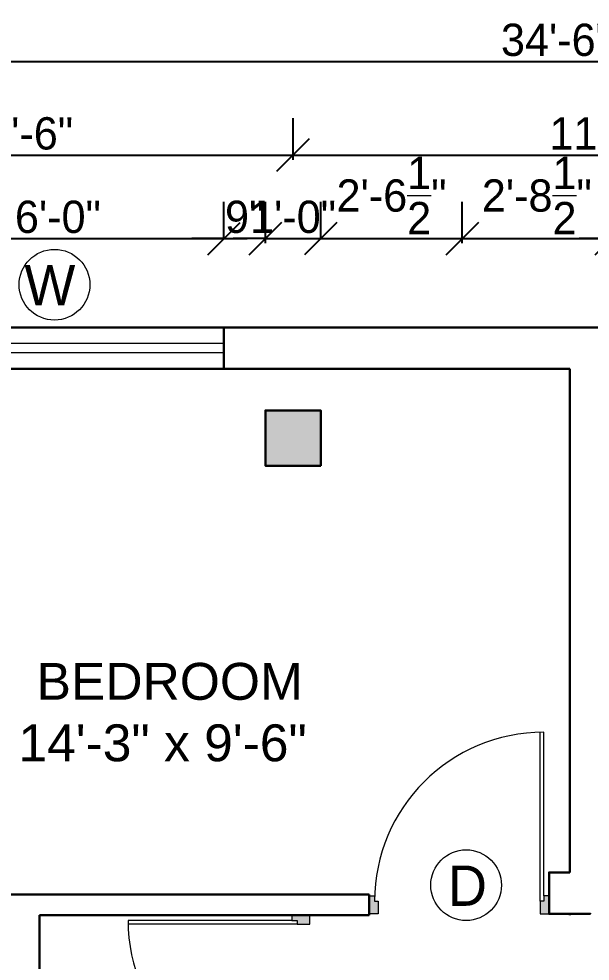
# Model space of a CAD drawing. Header units: inches. Extents: x 28835 to 36795, y -18828 to -9750.
# Drawn here: x 36393.5 to 36517.3, y -13500.7 to -13296.3 of the extents above; entities that cross this region are included whole.
import ezdxf

# ---------------------------------------------------------------- set-up
doc = ezdxf.new("R2010")
doc.units = ezdxf.units.IN
doc.header["$LTSCALE"] = 12
doc.header["$MEASUREMENT"] = 0
doc.layers.add('06. Text', color=114, linetype='Continuous')
for name, color, linetype, lineweight in [('colum', 250, 'Continuous', 30), ('dimention', 5, 'Continuous', 9), ('Ha2', 31, 'Continuous', 0), ('N_DOOR', 32, 'Continuous', 13), ('Text', 7, 'Continuous', 5), ('Wall', 1, 'Continuous', 30), ('window', 6, 'Continuous', 9)]:
    doc.layers.add(name, color=color, linetype=linetype, lineweight=lineweight)
doc.styles.add('Bijay', font='', dxfattribs={"height": 8})
doc.styles.add('KBS', font='GOTHIC.TTF')
doc.styles.add('Times', font='GOTHIC.TTF')
doc.styles.get('Bijay').set_extended_font_data('Serifa BT')
doc.dimstyles.new('D75', dxfattribs={"dimtxt": 7, "dimasz": 7, "dimexe": 8, "dimexo": 24, "dimgap": 1, "dimtad": 1, "dimdec": 1, "dimzin": 3, "dimdsep": 46, "dimlunit": 4, "dimtxsty": 'Times', "dimblk": 'OBLIQUE', "dimcen": 0, "dimdle": 5, "dimaunit": 1, "dimadec": 3, "dimazin": 0, "dimtfac": 1, "dimtdec": 1, "dimtix": 1, "dimtofl": 0, "dimtmove": 1, "dimatfit": 0, "dimldrblk": 'OBLIQUE', "dimfxl": 1, "dimfxlon": 1, "dimtolj": 1, "dimtzin": 0, "dimarcsym": 0})

# ---------------------------------------------------------------- blocks, each defined once
blk = doc.blocks.new('D1000')
at = {"linetype": 'Continuous'}
for points in [[(30, 50), (30, 20), (50, 20), (50, -50), (0, -50), (0, 50)], [(970, 50), (970, 20), (950, 20), (950, -50), (1000, -50), (1000, 50)]]:
    blk.add_hatch(color=256, dxfattribs=at).paths.add_polyline_path(points)
at = {"color": 0, "linetype": 'Continuous'}
for p, q in [((950, 20), (950, 959.8)), ((970, 50), (970, 960))]:
    blk.add_line(p, q, dxfattribs=at)
at = {"linetype": 'Continuous'}
for points in [[(30, 50), (30, 20), (50, 20), (50, -50), (0, -50), (0, 50)], [(970, 50), (970, 20), (950, 20), (950, -50), (1000, -50), (1000, 50)]]:
    blk.add_lwpolyline(points, close=True, dxfattribs=at)
blk.add_arc((970, 20), 940, 90, 180, dxfattribs=at)
blk = doc.blocks.new('_Oblique')
at = {"color": 0, "linetype": 'ByBlock', "lineweight": -2}
blk.add_line((-0.5, -0.5), (0.5, 0.5), dxfattribs=at)
blk = doc.blocks.new('*D1287')
at = {"layer": 'Defpoints', "color": 0, "ltscale": 12, "transparency": 16777216}
for p in [(36437.92, -13343.98), (36365.92, -13363.26), (36437.92, -13363.26)]:
    blk.add_point(p, dxfattribs=at)
at = {"layer": 'dimention', "color": 0, "lineweight": -2, "ltscale": 12, "transparency": 16777216}
for p, q in [((36365.92, -13343.98), (36365.92, -13335.98)), ((36437.92, -13343.98), (36437.92, -13335.98)), ((36360.92, -13343.98), (36442.92, -13343.98))]:
    blk.add_line(p, q, dxfattribs=at)
at = {"layer": 'dimention', "color": 0, "lineweight": -2, "ltscale": 12, "transparency": 16777216, "xscale": 7, "yscale": 7, "zscale": 7, "rotation": 180}
blk.add_blockref('_Oblique', (36365.92, -13343.98), dxfattribs=at)
at = {"layer": 'dimention', "color": 0, "lineweight": -2, "ltscale": 12, "transparency": 16777216, "xscale": 7, "yscale": 7, "zscale": 7}
blk.add_blockref('_Oblique', (36437.92, -13343.98), dxfattribs=at)
at = {"layer": 'dimention', "color": 0, "ltscale": 12, "transparency": 16777216, "insert": (36401.92, -13339.31), "char_height": 7, "attachment_point": 5, "style": 'Times'}
blk.add_mtext('\\A1;6\'-0"', dxfattribs=at)
blk = doc.blocks.new('*D1288')
at = {"layer": 'Defpoints', "color": 0, "ltscale": 12, "transparency": 16777216}
for p in [(36458.9, -13343.98), (36458.9, -13363.26), (36446.9, -13381.26)]:
    blk.add_point(p, dxfattribs=at)
at = {"layer": 'dimention', "color": 0, "lineweight": -2, "ltscale": 12, "transparency": 16777216}
for p, q in [((36446.9, -13344.98), (36446.9, -13335.98)), ((36458.9, -13343.98), (36458.9, -13335.98)), ((36446.9, -13343.98), (36439.9, -13343.98)), ((36458.9, -13343.98), (36465.9, -13343.98))]:
    blk.add_line(p, q, dxfattribs=at)
at = {"layer": 'dimention', "color": 0, "lineweight": -2, "ltscale": 12, "transparency": 16777216, "xscale": 7, "yscale": 7, "zscale": 7}
blk.add_blockref('_Oblique', (36446.9, -13343.98), dxfattribs=at)
at = {"layer": 'dimention', "color": 0, "lineweight": -2, "ltscale": 12, "transparency": 16777216, "xscale": 7, "yscale": 7, "zscale": 7, "rotation": 180}
blk.add_blockref('_Oblique', (36458.9, -13343.98), dxfattribs=at)
at = {"layer": 'dimention', "color": 0, "ltscale": 12, "transparency": 16777216, "insert": (36452.9, -13339.31), "char_height": 7, "attachment_point": 5, "style": 'Times'}
blk.add_mtext('\\A1;1\'-0"', dxfattribs=at)
blk = doc.blocks.new('*D1289')
at = {"layer": 'Defpoints', "color": 0, "ltscale": 12, "transparency": 16777216}
for p in [(36437.92, -13343.98), (36446.9, -13343.98), (36446.9, -13343.98)]:
    blk.add_point(p, dxfattribs=at)
at = {"layer": 'dimention', "color": 0, "lineweight": -2, "ltscale": 12, "transparency": 16777216}
for p, q in [((36437.92, -13343.98), (36437.92, -13335.98)), ((36446.9, -13343.98), (36446.9, -13335.98)), ((36437.92, -13343.98), (36430.92, -13343.98)), ((36446.9, -13343.98), (36453.9, -13343.98))]:
    blk.add_line(p, q, dxfattribs=at)
at = {"layer": 'dimention', "color": 0, "lineweight": -2, "ltscale": 12, "transparency": 16777216, "xscale": 7, "yscale": 7, "zscale": 7}
blk.add_blockref('_Oblique', (36437.92, -13343.98), dxfattribs=at)
at = {"layer": 'dimention', "color": 0, "lineweight": -2, "ltscale": 12, "transparency": 16777216, "xscale": 7, "yscale": 7, "zscale": 7, "rotation": 180}
blk.add_blockref('_Oblique', (36446.9, -13343.98), dxfattribs=at)
at = {"layer": 'dimention', "color": 0, "ltscale": 12, "transparency": 16777216, "insert": (36442.41, -13339.31), "char_height": 7, "attachment_point": 5, "style": 'Times'}
blk.add_mtext('\\A1;9"', dxfattribs=at)
blk = doc.blocks.new('*D1290')
at = {"layer": 'Defpoints', "color": 0, "ltscale": 12, "transparency": 16777216}
for p in [(36489.59, -13343.98), (36458.9, -13363.26), (36489.59, -13381.26)]:
    blk.add_point(p, dxfattribs=at)
at = {"layer": 'dimention', "color": 0, "lineweight": -2, "ltscale": 12, "transparency": 16777216}
for p, q in [((36458.9, -13343.98), (36458.9, -13335.98)), ((36489.59, -13344.98), (36489.59, -13335.98)), ((36453.9, -13343.98), (36494.59, -13343.98))]:
    blk.add_line(p, q, dxfattribs=at)
at = {"layer": 'dimention', "color": 0, "lineweight": -2, "ltscale": 12, "transparency": 16777216, "xscale": 7, "yscale": 7, "zscale": 7, "rotation": 180}
blk.add_blockref('_Oblique', (36458.9, -13343.98), dxfattribs=at)
at = {"layer": 'dimention', "color": 0, "lineweight": -2, "ltscale": 12, "transparency": 16777216, "xscale": 7, "yscale": 7, "zscale": 7}
blk.add_blockref('_Oblique', (36489.59, -13343.98), dxfattribs=at)
at = {"layer": 'dimention', "color": 0, "ltscale": 12, "transparency": 16777216, "insert": (36474.25, -13334.64), "char_height": 7, "attachment_point": 5, "style": 'Times'}
blk.add_mtext('\\A1;2\'-6{\\H1x;\\S1/2;}"', dxfattribs=at)
blk = doc.blocks.new('*D1291')
at = {"layer": 'Defpoints', "color": 0, "ltscale": 12, "transparency": 16777216}
for p in [(36521.9, -13343.98), (36489.59, -13381.26), (36521.9, -13381.26)]:
    blk.add_point(p, dxfattribs=at)
at = {"layer": 'dimention', "color": 0, "lineweight": -2, "ltscale": 12, "transparency": 16777216}
for p, q in [((36489.59, -13344.98), (36489.59, -13335.98)), ((36521.9, -13344.98), (36521.9, -13335.98)), ((36484.59, -13343.98), (36526.9, -13343.98))]:
    blk.add_line(p, q, dxfattribs=at)
at = {"layer": 'dimention', "color": 0, "lineweight": -2, "ltscale": 12, "transparency": 16777216, "xscale": 7, "yscale": 7, "zscale": 7, "rotation": 180}
blk.add_blockref('_Oblique', (36489.59, -13343.98), dxfattribs=at)
at = {"layer": 'dimention', "color": 0, "lineweight": -2, "ltscale": 12, "transparency": 16777216, "xscale": 7, "yscale": 7, "zscale": 7}
blk.add_blockref('_Oblique', (36521.9, -13343.98), dxfattribs=at)
at = {"layer": 'dimention', "color": 0, "ltscale": 12, "transparency": 16777216, "insert": (36505.75, -13334.64), "char_height": 7, "attachment_point": 5, "style": 'Times'}
blk.add_mtext('\\A1;2\'-8{\\H1x;\\S1/2;}"', dxfattribs=at)
blk = doc.blocks.new('*D1296')
at = {"layer": 'Defpoints', "color": 0, "ltscale": 12, "transparency": 16777216}
for p in [(36452.9, -13325.88), (36338.9, -13381.26), (36452.9, -13381.26)]:
    blk.add_point(p, dxfattribs=at)
at = {"layer": 'dimention', "color": 0, "lineweight": -2, "ltscale": 12, "transparency": 16777216}
for p, q in [((36338.9, -13326.88), (36338.9, -13317.88)), ((36452.9, -13326.88), (36452.9, -13317.88)), ((36333.9, -13325.88), (36457.9, -13325.88))]:
    blk.add_line(p, q, dxfattribs=at)
at = {"layer": 'dimention', "color": 0, "lineweight": -2, "ltscale": 12, "transparency": 16777216, "xscale": 7, "yscale": 7, "zscale": 7, "rotation": 180}
blk.add_blockref('_Oblique', (36338.9, -13325.88), dxfattribs=at)
at = {"layer": 'dimention', "color": 0, "lineweight": -2, "ltscale": 12, "transparency": 16777216, "xscale": 7, "yscale": 7, "zscale": 7}
blk.add_blockref('_Oblique', (36452.9, -13325.88), dxfattribs=at)
at = {"layer": 'dimention', "color": 0, "ltscale": 12, "transparency": 16777216, "insert": (36395.9, -13321.21), "char_height": 7, "attachment_point": 5, "style": 'Times'}
blk.add_mtext('\\A1;9\'-6"', dxfattribs=at)
blk = doc.blocks.new('*D1297')
at = {"layer": 'Defpoints', "color": 0, "ltscale": 12, "transparency": 16777216}
for p in [(36587.9, -13325.88), (36452.9, -13381.26), (36587.9, -13381.26)]:
    blk.add_point(p, dxfattribs=at)
at = {"layer": 'dimention', "color": 0, "lineweight": -2, "ltscale": 12, "transparency": 16777216}
for p, q in [((36452.9, -13326.88), (36452.9, -13317.88)), ((36587.9, -13326.88), (36587.9, -13317.88)), ((36447.9, -13325.88), (36592.9, -13325.88))]:
    blk.add_line(p, q, dxfattribs=at)
at = {"layer": 'dimention', "color": 0, "lineweight": -2, "ltscale": 12, "transparency": 16777216, "xscale": 7, "yscale": 7, "zscale": 7, "rotation": 180}
blk.add_blockref('_Oblique', (36452.9, -13325.88), dxfattribs=at)
at = {"layer": 'dimention', "color": 0, "lineweight": -2, "ltscale": 12, "transparency": 16777216, "xscale": 7, "yscale": 7, "zscale": 7}
blk.add_blockref('_Oblique', (36587.9, -13325.88), dxfattribs=at)
at = {"layer": 'dimention', "color": 0, "ltscale": 12, "transparency": 16777216, "insert": (36520.4, -13321.21), "char_height": 7, "attachment_point": 5, "style": 'Times'}
blk.add_mtext('\\A1;11\'-3"', dxfattribs=at)
blk = doc.blocks.new('*D1300')
at = {"layer": 'Defpoints', "color": 0, "ltscale": 12, "transparency": 16777216}
for p in [(36716.9, -13305.59), (36716.9, -13381.26), (36302.88, -13481.76)]:
    blk.add_point(p, dxfattribs=at)
at = {"layer": 'dimention', "color": 0, "lineweight": -2, "ltscale": 12, "transparency": 16777216}
for p, q in [((36302.88, -13306.59), (36302.88, -13297.59)), ((36716.9, -13306.59), (36716.9, -13297.59)), ((36297.88, -13305.59), (36721.9, -13305.59))]:
    blk.add_line(p, q, dxfattribs=at)
at = {"layer": 'dimention', "color": 0, "lineweight": -2, "ltscale": 12, "transparency": 16777216, "xscale": 7, "yscale": 7, "zscale": 7, "rotation": 180}
blk.add_blockref('_Oblique', (36302.88, -13305.59), dxfattribs=at)
at = {"layer": 'dimention', "color": 0, "lineweight": -2, "ltscale": 12, "transparency": 16777216, "xscale": 7, "yscale": 7, "zscale": 7}
blk.add_blockref('_Oblique', (36716.9, -13305.59), dxfattribs=at)
at = {"layer": 'dimention', "color": 0, "ltscale": 12, "transparency": 16777216, "insert": (36509.89, -13300.91), "char_height": 7, "attachment_point": 5, "style": 'Times'}
blk.add_mtext('\\A1;34\'-6"', dxfattribs=at)
blk = doc.blocks.new('*D1311')
at = {"layer": 'Defpoints', "color": 0, "ltscale": 12, "transparency": 16777216}
for p in [(36533.9, -13343.98), (36521.9, -13381.26), (36533.9, -13381.26)]:
    blk.add_point(p, dxfattribs=at)
at = {"layer": 'dimention', "color": 0, "lineweight": -2, "ltscale": 12, "transparency": 16777216}
for p, q in [((36521.9, -13344.98), (36521.9, -13335.98)), ((36533.9, -13344.98), (36533.9, -13335.98)), ((36521.9, -13343.98), (36514.9, -13343.98)), ((36533.9, -13343.98), (36540.9, -13343.98))]:
    blk.add_line(p, q, dxfattribs=at)
at = {"layer": 'dimention', "color": 0, "lineweight": -2, "ltscale": 12, "transparency": 16777216, "xscale": 7, "yscale": 7, "zscale": 7}
blk.add_blockref('_Oblique', (36521.9, -13343.98), dxfattribs=at)
at = {"layer": 'dimention', "color": 0, "lineweight": -2, "ltscale": 12, "transparency": 16777216, "xscale": 7, "yscale": 7, "zscale": 7, "rotation": 180}
blk.add_blockref('_Oblique', (36533.9, -13343.98), dxfattribs=at)
at = {"layer": 'dimention', "color": 0, "ltscale": 12, "transparency": 16777216, "insert": (36527.9, -13339.31), "char_height": 7, "attachment_point": 5, "style": 'Times'}
blk.add_mtext('\\A1;1\'-0"', dxfattribs=at)

msp = doc.modelspace()

# ---------------------------------------------------------------- hatches: boundary and pattern name
at = {"layer": 'Ha2'}
msp.add_hatch(color=256, dxfattribs=at).paths.add_polyline_path([(36458.9, -13393.26), (36458.9, -13381.26), (36446.9, -13381.26), (36446.9, -13393.26)])

# ---------------------------------------------------------------- linework, layer by layer
at = {"layer": 'colum'}
msp.add_lwpolyline([(36458.9, -13393.26), (36458.9, -13381.26), (36446.9, -13381.26), (36446.9, -13393.26)], close=True, dxfattribs=at)
at = {"layer": 'Text'}
for centre in [(36401.18, -13353.99), (36490.42, -13484.24)]:
    msp.add_circle(centre, 7.67, dxfattribs=at)
at = {"layer": 'Wall'}
for p, q in [((36521.9, -13363.26), (36332.9, -13363.26)), ((36437.92, -13372.26), (36437.92, -13363.26)), ((36341.9, -13372.26), (36512.9, -13372.26)), ((36512.9, -13481.46), (36512.9, -13372.26)), ((36469.4, -13486.26), (36341.9, -13486.26)), ((36512.9, -13490.76), (36512.9, -13490.46)), ((36463.4, -13490.76), (36397.9, -13490.76)), ((36397.9, -13490.76), (36397.9, -13552.26)), ((36469.4, -13490.76), (36463.4, -13490.76))]:
    msp.add_line(p, q, dxfattribs=at)
for points in [[(36517.4, -13490.46), (36517.4, -13490.46), (36508.4, -13490.46), (36508.4, -13481.46), (36512.9, -13481.46)], [(36469.4, -13486.26), (36469.4, -13490.76)]]:
    msp.add_lwpolyline(points, dxfattribs=at)
at = {"layer": 'window', "ltscale": 12}
for p, q in [((36437.92, -13366.76), (36365.92, -13366.76)), ((36437.92, -13368.76), (36365.92, -13368.76))]:
    msp.add_line(p, q, dxfattribs=at)

# ---------------------------------------------------------------- block references
at = {"layer": 'N_DOOR', "xscale": 0.03899999987334013, "yscale": 0.03899999987334013, "zscale": 0.03899999987334013}
msp.add_blockref('D1000', (36469.4, -13488.51), dxfattribs=at)
at = {"layer": 'N_DOOR', "xscale": 0.03899999987334013, "yscale": 0.03899999987334013, "zscale": 0.03899999987334013, "rotation": 90}
msp.add_blockref('D1000', (36454.58, -13529.76), dxfattribs=at)

# ---------------------------------------------------------------- texts
at = {"layer": '06. Text', "ltscale": 0.3, "insert": (36424.62, -13446.75), "char_height": 8, "width": 105.1644, "attachment_point": 5, "style": 'Bijay'}
msp.add_mtext('{\\fArial|b0|i0|c0|p34; BEDROOM\\P14\'-3" x 9\'-6"}', dxfattribs=at)
at = {"layer": 'Text', "char_height": 8.75, "attachment_point": 6, "style": 'KBS'}
for s, insert in [('W', (36405.7, -13354.1)), ('D', (36494.94, -13484.35))]:
    msp.add_mtext(s, dxfattribs=dict(at, insert=insert))

# ---------------------------------------------------------------- dimensions: what is measured, and where the dimension line sits
at = {"layer": 'dimention', "ltscale": 12}
for base, p1, p2, picture, middle in [((36716.9, -13305.59), (36302.88, -13481.76), (36716.9, -13381.26), '*D1300', (36509.89, -13300.91)), ((36452.9, -13325.88), (36338.9, -13381.26), (36452.9, -13381.26), '*D1296', (36395.9, -13321.21)), ((36587.9, -13325.88), (36452.9, -13381.26), (36587.9, -13381.26), '*D1297', (36520.4, -13321.21)), ((36489.59, -13343.98), (36458.9, -13363.26), (36489.59, -13381.26), '*D1290', (36474.25, -13334.64)), ((36521.9, -13343.98), (36489.59, -13381.26), (36521.9, -13381.26), '*D1291', (36505.75, -13334.64)), ((36437.92, -13343.98), (36365.92, -13363.26), (36437.92, -13363.26), '*D1287', (36401.92, -13339.31)), ((36446.9, -13343.98), (36437.92, -13343.98), (36446.9, -13343.98), '*D1289', (36442.41, -13339.31)), ((36458.9, -13343.98), (36446.9, -13381.26), (36458.9, -13363.26), '*D1288', (36452.9, -13339.31)), ((36533.9, -13343.98), (36521.9, -13381.26), (36533.9, -13381.26), '*D1311', (36527.9, -13339.31))]:
    dim = msp.add_linear_dim(base=base, p1=p1, p2=p2, dimstyle='D75', dxfattribs=at)
    dim.commit()
    dim.dimension.update_dxf_attribs({"geometry": picture, "text_midpoint": middle})

doc.saveas('drawing.dxf')
